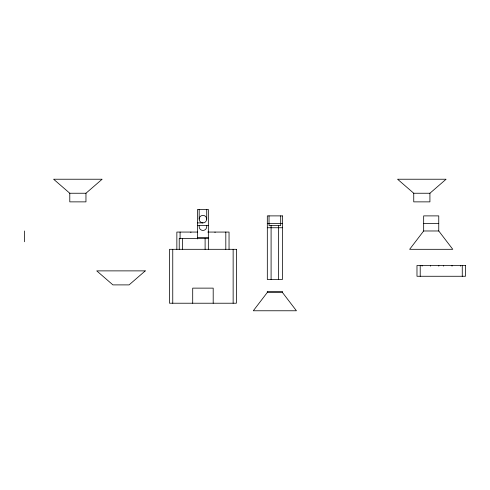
<?xml version="1.0" encoding="UTF-8"?>
<svg xmlns="http://www.w3.org/2000/svg" width="490" height="490" viewBox="0 0 490 490"><rect width="100%" height="100%" fill="white"/><g stroke="black" fill="none" stroke-linecap="round" stroke-linejoin="round"><path stroke-width="0.73" d="M267.32 292.444L253.306 310.77L296.432 310.77L282.418 292.444L282.418 291.366L267.32 291.366L267.32 292.444L282.418 292.444M423.666 230.98L409.646 249.312L452.778 249.312L438.758 230.98L438.758 215.888L423.666 215.888L423.666 230.98L438.758 230.98M85.958 193.244L102.134 179.23L53.612 179.23L69.788 193.244L85.958 193.244L85.958 201.868L69.788 201.868L69.788 193.244M429.92 193.244L446.09 179.23L397.574 179.23L413.744 193.244L429.92 193.244L429.92 201.868L413.744 201.868L413.744 193.244M197.556 222.895L202.946 222.895M267.32 223.434L282.418 223.434M423.666 223.434L438.758 223.434M197.556 225.59L208.342 225.59M267.32 227.746L282.418 227.746M197.556 232.064L176.853 232.064L176.853 249.312M207.791 232.064L229.044 232.064L229.044 249.312M197.556 237.454L208.342 237.454M208.342 238.532L179.23 238.532L179.23 249.312M462.266 265.488L462.266 276.268M460.38 265.488L460.38 266.162M452.025 265.488L452.025 266.162M443.664 265.488L443.664 266.162M438.813 265.488L438.813 266.162M430.459 265.488L430.459 266.162M422.098 265.488L422.098 266.162M420.212 265.488L420.212 276.268M280.697 215.888L280.697 225.59L269.035 225.59L269.035 215.888M278.639 225.59L278.639 279.502M271.093 225.59L271.093 279.502M233.142 249.312L233.142 303.224M225.81 232.064L225.81 249.312M215.024 232.064L215.024 232.499M213.193 303.224L213.193 288.132L192.705 288.132L192.705 303.224M208.342 249.312L208.342 209.42L197.556 209.42L197.556 238.936M206.725 209.42L206.725 219.122A3.773 3.773 0 0 1 201.059 222.393A3.773 3.773 0 0 1 201.059 215.851A3.773 3.773 0 0 1 206.725 219.122M206.725 225.59L206.725 226.668A3.773 3.773 0 0 1 202.946 230.441A3.773 3.773 0 0 1 199.173 226.668L199.173 225.59M205.108 238.532L205.108 249.312M199.173 209.42L199.173 219.122M190.873 232.064L190.873 232.499M182.464 238.532L182.464 249.312M180.087 232.064L180.087 238.814M172.756 249.312L172.756 303.224M24.5 230.98L24.5 241.766M145.261 270.878L129.09 284.892L112.914 284.892L96.744 270.878L145.261 270.878M282.418 215.888L267.32 215.888L267.32 279.502L282.418 279.502L282.418 215.888M236.376 249.312L169.522 249.312L169.522 303.224L236.376 303.224L236.376 249.312M465.5 265.488L416.978 265.488L416.978 276.268L465.5 276.268L465.5 265.488"/></g></svg>
